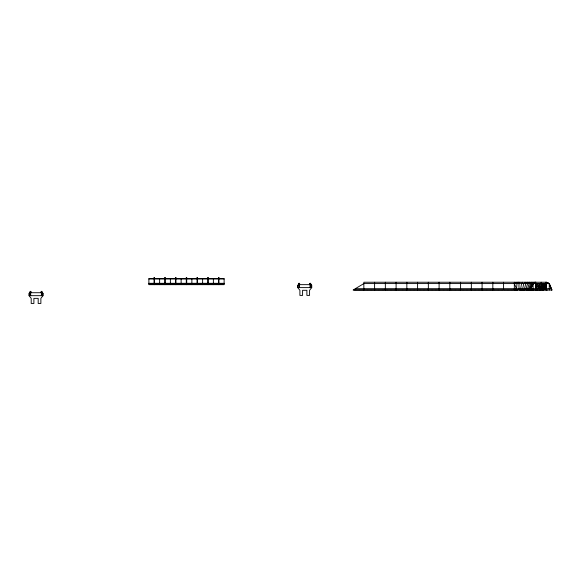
<?xml version="1.0" encoding="UTF-8"?>
<svg xmlns="http://www.w3.org/2000/svg" width="581" height="581" viewBox="0 0 581 581"><rect width="100%" height="100%" fill="white"/><g stroke="black" fill="none" stroke-linecap="round" stroke-linejoin="round"><path stroke-width="0.87" d="M370.569 290.028L369.894 290.028M381.318 290.028L380.642 290.028M392.066 290.028L391.391 290.028M402.815 290.028L402.139 290.028M413.563 290.028L412.888 290.028M510.3 290.028L509.624 290.028M371.237 290.028L371.913 290.028M381.986 290.028L382.661 290.028M392.734 290.028L393.41 290.028M403.483 290.028L404.158 290.028M414.231 290.028L414.907 290.028M510.968 290.028L511.643 290.028M359.813 290.028L359.145 290.028M546.496 288.387L546.496 285.227M520.503 290.028L521.527 283.579L522.559 282.235M522.392 290.028L523.735 283.579L525.086 282.235M546.038 285.525L546.038 288.089M524.142 290.028L525.783 283.579L527.425 282.235M41.411 295.671L41.411 291.64L41.411 292.715L42.754 293.39L42.754 294.059M310.109 287.61L310.109 283.579L310.109 284.654L311.452 285.329L311.452 285.997M530.453 289.897L533.14 283.579L535.653 282.235L532.988 283.579L530.315 290.028M527.12 290.028L529.255 283.579L531.397 282.235M544.593 286.803L545.051 285.525M528.296 290.028L530.627 283.579L532.959 282.235M529.226 290.028L531.717 283.579L534.2 282.235M529.901 290.028L532.508 283.579L535.108 282.235M530.453 290.028L533.14 283.579L535.827 282.235M519.901 282.235C517.569 284.073 520.627 290.391 517.489 290.028M541.514 285.547L540.729 286.803L541.514 288.06M41.142 292.715L41.142 291.371L42.014 291.371L42.014 292.446L43.023 293.274L43.023 295.671L40.873 298.358L40.873 303.464L38.186 303.464L38.186 298.358L33.887 298.358L33.887 303.464L31.2 303.464L31.2 298.358L29.05 295.671L29.05 293.274L30.059 292.446L30.059 291.371L30.931 291.371L30.931 292.715M309.84 284.654L309.84 283.31L310.712 283.31L310.712 284.385L311.721 285.213L311.721 287.61L309.571 290.297L309.571 295.402L306.884 295.402L306.884 290.297L302.585 290.297L302.585 295.402L299.898 295.402L299.898 290.297L297.748 287.61L297.748 285.213L298.757 284.385L298.757 283.31L299.629 283.31L299.629 284.654M535.355 286.288L536.227 285.249L536.227 288.365L535.355 287.326M535.646 290.028L535.646 284.922L536.975 283.579M29.319 294.059L29.994 292.715L42.086 292.715L42.754 293.39M298.017 285.997L298.685 284.654L310.777 284.654L311.452 285.329M535.827 284.922L537.171 283.579L535.646 284.922M529.538 282.235L527.635 283.579L525.66 289.897L526.669 290.028M514.33 282.235L514.33 290.028L516.509 288.684L514.33 283.579L517.141 282.235L516.436 289.897M29.319 293.39L30.662 292.715L30.662 291.64L30.662 295.671M298.017 285.329L299.36 284.654L299.36 283.579L299.36 287.61M516.858 282.773L518.535 282.235M514.33 290.028L515.943 289.585M154.052 277.936L154.459 277.936M164.801 277.936L165.207 277.936M175.549 277.936L175.956 277.936M186.298 277.936L186.704 277.936M197.046 277.936L197.453 277.936M207.795 277.936L208.201 277.936M218.543 277.936L218.95 277.936M154.052 278.473L148.881 278.473L148.881 284.654L224.121 284.654L224.121 278.473L218.95 278.473M154.459 278.473L164.801 278.473M165.207 278.473L175.549 278.473M175.956 278.473L186.298 278.473M186.704 278.473L197.046 278.473M197.453 278.473L207.795 278.473M208.201 278.473L218.543 278.473M148.881 279.011L224.121 279.011M148.881 283.31L224.121 283.31M535.544 284.922L546.576 284.922L545.232 283.579L536.176 283.579L537.135 284.922L537.135 290.028M537.026 283.717L543.213 283.579M148.881 283.986L224.121 283.986M297.748 285.997L299.36 285.997M310.109 285.997L311.721 285.997M297.748 287.61L311.721 287.61M355.34 288.684L551.391 288.684M363.851 289.897L363.176 290.028M374.6 289.897L373.924 290.028M385.348 289.897L384.673 290.028M396.097 289.897L395.421 290.028M406.845 289.897L406.17 290.028M428.342 289.897L429.01 290.028M439.091 289.897L439.759 290.028M449.839 289.897L450.507 290.028M460.588 289.897L461.256 290.028M471.336 289.897L472.004 290.028M482.085 289.897L482.753 290.028M492.833 289.897L493.501 290.028M514.33 289.897L513.655 290.028M533.961 289.897L532.944 290.028M535.827 289.897L534.643 290.028M537.135 289.897L536.336 290.028M539.909 289.897L540.497 290.028M542.255 289.897L542.719 290.028M546.3 289.897L547.382 290.028M363.851 290.028L363.851 282.235L546.576 282.235L549.263 283.579L551.95 290.028L353.103 290.028L363.851 283.579L535.827 283.579L535.827 290.028M29.05 294.059L30.662 294.059M41.411 294.059L43.023 294.059M29.05 295.671L43.023 295.671M548.958 283.579L546.285 282.235L549.263 283.579L551.95 290.028M545.465 282.235L547.418 283.245M544.963 283.579L546.3 284.922L546.3 290.028M544.179 283.579L545.479 284.922L545.479 290.028M542.879 283.579L544.121 284.922L544.121 290.028M545.232 283.579L546.3 284.922M538.841 283.579L539.909 284.922L539.909 290.028M549.263 284.312L551.63 290.028M546.394 286.803L546.489 288.089M496.196 290.028L495.52 290.028M485.447 290.028L484.772 290.028M474.699 290.028L474.023 290.028M463.95 290.028L463.275 290.028M453.202 290.028L452.526 290.028M442.453 290.028L441.778 290.028M431.705 290.028L431.029 290.028M420.956 290.028L420.281 290.028M496.864 290.028L497.532 290.028M486.115 290.028L486.784 290.028M475.367 290.028L476.035 290.028M464.618 290.028L465.287 290.028M453.87 290.028L454.538 290.028M443.121 290.028L443.79 290.028M432.373 290.028L433.041 290.028M421.624 290.028L422.293 290.028M549.263 290.028L549.263 283.579L546.576 283.579L546.576 290.028M543.656 290.028L543.191 290.028M543.162 283.717L537.026 283.579M542.255 290.028L542.255 284.922L540.962 283.768M541.666 290.028L541.085 290.028M541.202 282.235L541.202 283.579M539.219 290.028L537.824 290.028M536.118 285.576L536.118 288.038M533.14 283.579L533.082 290.028M532.559 290.028L531.332 290.028M530.925 290.028L529 290.028M528.565 290.028L527.613 290.028M527.417 290.028L526.829 290.028M525.079 290.028L523.19 290.028M522.675 290.028L521.644 290.028M521.222 290.028L519.203 290.028M517.134 290.028L515.035 290.028M512.987 290.028L512.311 290.028M508.956 290.028L508.281 290.028M507.612 290.028L506.937 290.028M506.269 290.028L505.593 290.028M504.925 290.028L504.25 290.028M503.582 282.235L503.582 290.028M502.906 290.028L502.238 290.028M501.563 290.028L500.895 290.028M500.219 290.028L499.551 290.028M498.876 290.028L498.207 290.028M494.845 290.028L494.177 290.028M492.833 282.235L492.833 290.028M492.158 290.028L491.49 290.028M490.814 290.028L490.146 290.028M489.471 290.028L488.803 290.028M488.127 290.028L487.459 290.028M484.096 290.028L483.428 290.028M482.085 282.235L482.085 290.028M481.409 290.028L480.741 290.028M480.066 290.028L479.398 290.028M478.722 290.028L478.054 290.028M477.379 290.028L476.71 290.028M473.348 290.028L472.68 290.028M471.336 282.235L471.336 290.028M470.661 290.028L469.993 290.028M469.317 290.028L468.649 290.028M467.974 290.028L467.306 290.028M466.63 290.028L465.962 290.028M462.599 290.028L461.931 290.028M460.588 282.235L460.588 290.028M459.912 290.028L459.244 290.028M458.569 290.028L457.901 290.028M457.225 290.028L456.557 290.028M455.882 290.028L455.213 290.028M451.851 290.028L451.183 290.028M449.839 282.235L449.839 290.028M449.164 290.028L448.496 290.028M447.82 290.028L447.152 290.028M446.477 290.028L445.809 290.028M445.133 290.028L444.465 290.028M441.102 290.028L440.434 290.028M439.091 282.235L439.091 290.028M438.415 290.028L437.747 290.028M437.072 290.028L436.404 290.028M435.728 290.028L435.06 290.028M434.385 290.028L433.716 290.028M430.354 290.028L429.686 290.028M428.342 282.235L428.342 290.028M427.667 290.028L426.999 290.028M426.323 290.028L425.655 290.028M424.98 290.028L424.312 290.028M423.636 290.028L422.968 290.028M419.605 290.028L418.937 290.028M418.262 290.028L416.918 290.028M417.594 282.235L417.594 290.028M416.25 290.028L415.575 290.028M412.219 290.028L411.544 290.028M410.876 290.028L410.201 290.028M409.532 290.028L408.857 290.028M408.189 290.028L407.513 290.028M406.845 282.235L406.845 290.028M405.502 290.028L404.826 290.028M401.471 290.028L400.796 290.028M400.127 290.028L399.452 290.028M398.784 290.028L398.108 290.028M397.44 290.028L396.765 290.028M396.097 282.235L396.097 290.028M394.753 290.028L394.078 290.028M390.722 290.028L390.047 290.028M389.379 290.028L388.704 290.028M388.035 290.028L387.36 290.028M386.692 290.028L386.016 290.028M385.348 282.235L385.348 290.028M384.005 290.028L383.329 290.028M379.974 290.028L379.299 290.028M378.63 290.028L377.955 290.028M377.287 290.028L376.611 290.028M375.943 290.028L375.268 290.028M374.6 282.235L374.6 290.028M373.256 290.028L372.581 290.028M369.225 290.028L368.55 290.028M367.882 290.028L367.207 290.028M366.538 290.028L365.863 290.028M365.195 290.028L364.519 290.028M362.508 290.028L361.832 290.028M361.164 290.028L360.489 290.028M358.477 290.028L357.802 290.028M357.133 290.028L356.458 290.028M355.79 290.028L355.114 290.028M354.446 290.028L353.771 290.028M310.443 283.579L310.443 284.654M299.026 283.579L299.026 284.654M218.95 284.654L218.95 277.536L218.543 277.536L218.543 284.654M213.372 278.473L213.372 284.654M208.201 284.654L208.201 277.536L207.795 277.536L207.795 284.654M202.624 278.473L202.624 284.654M197.453 284.654L197.453 277.536L197.046 277.536L197.046 284.654M191.875 278.473L191.875 284.654M186.704 284.654L186.704 277.536L186.298 277.536L186.298 284.654M181.127 278.473L181.127 284.654M175.956 284.654L175.956 277.536L175.549 277.536L175.549 284.654M170.378 278.473L170.378 284.654M165.207 284.654L165.207 277.536L164.801 277.536L164.801 284.654M159.63 278.473L159.63 284.654M154.459 284.654L154.459 277.536L154.052 277.536L154.052 284.654M41.745 291.64L41.745 292.715M30.328 291.64L30.328 292.715M546.067 285.227L546.067 288.387L546.067 285.227M545.094 285.227L544.528 286.803L545.094 288.387L545.094 285.227M543.598 285.227L542.814 286.803L543.598 288.387L543.598 285.227M543.533 285.547L542.908 286.803L543.533 288.06L543.533 285.547M541.594 285.227L540.613 286.803L541.594 288.387L541.594 285.227M539.124 285.249L537.97 286.803L539.124 288.365L539.124 285.249M539.023 285.576L538.115 286.803L539.023 288.038L539.023 285.576"/></g></svg>
